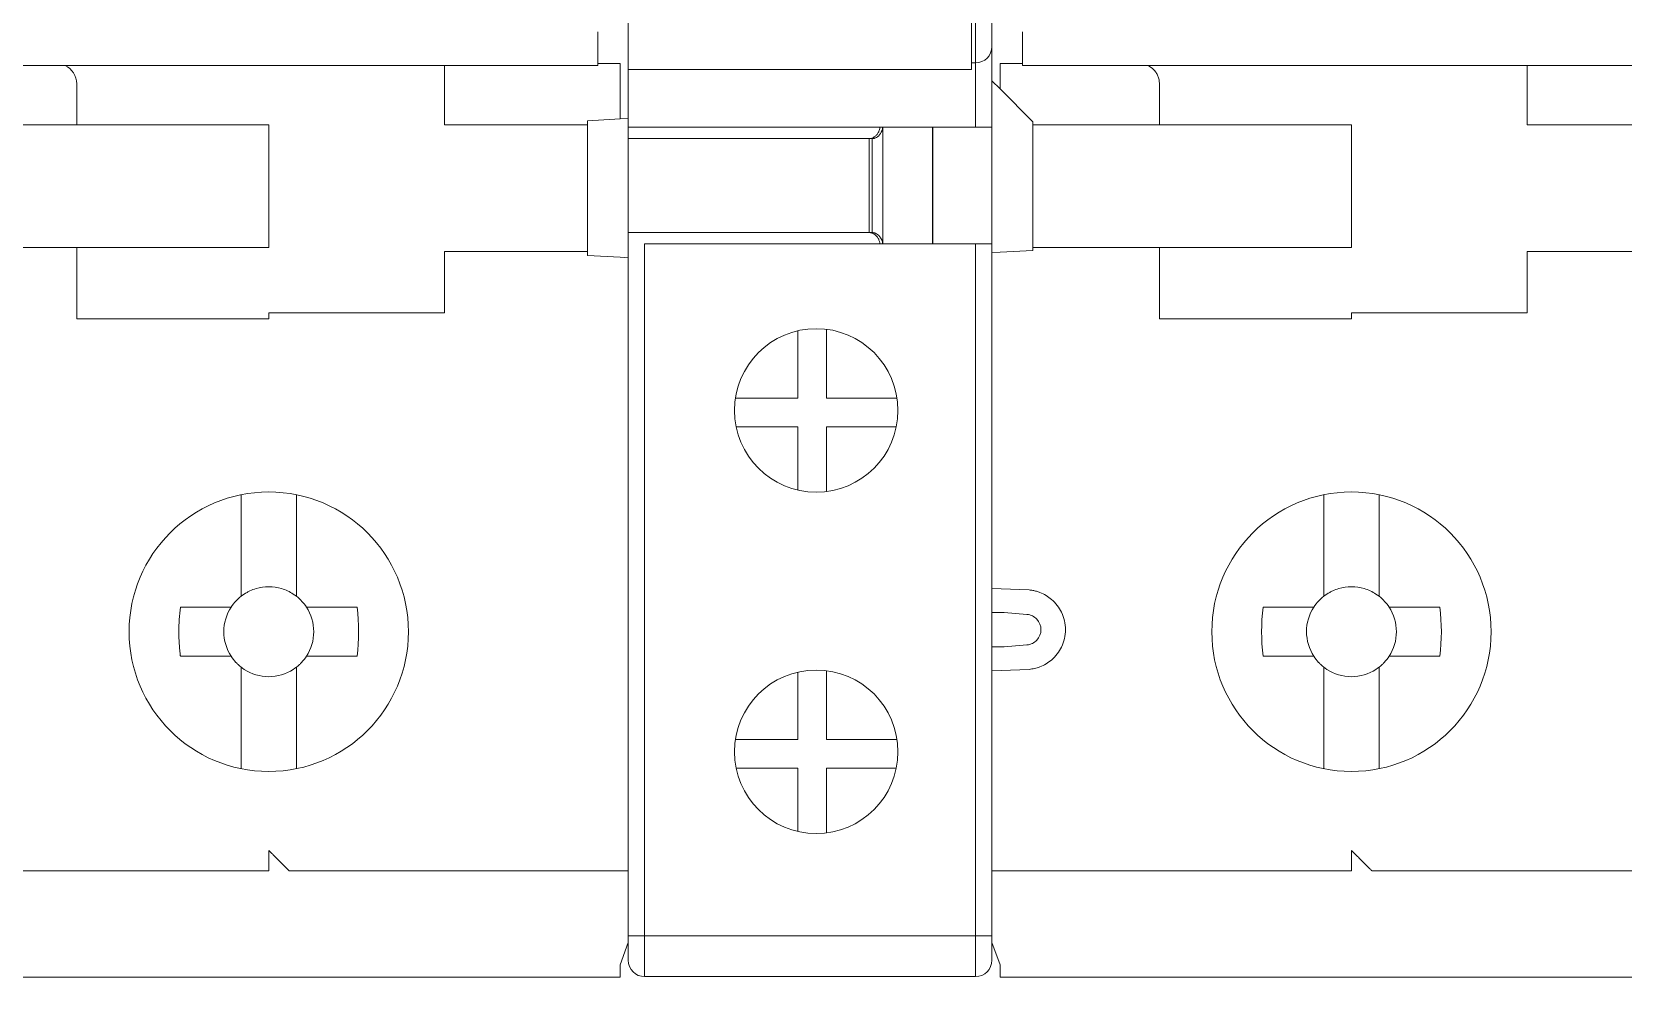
# Model space of a CAD drawing. Header units: millimetres. Extents: x 1359 to 3577, y 1336 to 3557.
# Drawn here: x 1970.17 to 2009.12, y 2922.51 to 2945.63 of the extents above; entities that cross this region are included whole.
import ezdxf

# ---------------------------------------------------------------- set-up
doc = ezdxf.new("R2010")
doc.units = ezdxf.units.MM
doc.layers.add('000-PI-Oprema', color=30, linetype='Continuous', lineweight=5)

msp = doc.modelspace()

# ---------------------------------------------------------------- linework, layer by layer
at = {"layer": '000-PI-Oprema', "color": 0, "linetype": 'ByBlock', "lineweight": 0}
for p, q in [((1984.771, 2923.519), (1984.771, 2949.108)), ((1993.171, 2949.108), (1993.171, 2944.708)), ((1993.271, 2944.869), (1993.271, 2945.869)), ((1993.671, 2945.869), (1993.671, 2945.269)), ((1993.671, 2945.269), (1993.671, 2943.294)), ((1984.771, 2944.708), (1993.171, 2944.708)), ((1993.171, 2944.869), (1993.271, 2944.869)), ((1993.271, 2943.294), (1993.271, 2944.869)), ((1984.771, 2943.294), (1993.271, 2943.294)), ((1990.998, 2943.294), (1990.998, 2940.444)), ((1992.219, 2943.294), (1992.219, 2940.444)), ((1992.221, 2943.294), (1992.221, 2940.444)), ((1993.671, 2943.294), (1993.271, 2943.294)), ((1993.671, 2943.294), (1993.671, 2940.444)), ((1984.771, 2943.019), (1990.664, 2943.019)), ((1990.664, 2943.019), (1990.736, 2943.019)), ((1990.664, 2943.019), (1990.664, 2940.719)), ((1990.736, 2943.019), (1990.736, 2940.719)), ((1990.75, 2943.019), (1990.736, 2943.019)), ((1990.664, 2940.719), (1984.771, 2940.719)), ((1985.171, 2940.444), (1993.271, 2940.444)), ((1985.171, 2923.519), (1985.171, 2940.444)), ((1990.736, 2940.719), (1990.664, 2940.719)), ((1990.75, 2940.719), (1990.736, 2940.719)), ((1993.271, 2940.444), (1993.671, 2940.444)), ((1993.271, 2923.519), (1993.271, 2940.444)), ((1993.671, 2940.444), (1993.671, 2923.519)), ((1988.92, 2938.317), (1988.92, 2936.669)), ((1989.62, 2938.353), (1989.62, 2936.669)), ((1987.394, 2936.669), (1988.92, 2936.669)), ((1989.62, 2936.669), (1991.349, 2936.669)), ((1988.92, 2935.969), (1987.412, 2935.969)), ((1988.92, 2935.969), (1988.92, 2934.42)), ((1989.62, 2934.385), (1989.62, 2935.969)), ((1991.331, 2935.969), (1989.62, 2935.969)), ((1988.92, 2929.967), (1988.92, 2928.319)), ((1989.62, 2930.003), (1989.62, 2928.319)), ((1987.394, 2928.319), (1988.92, 2928.319)), ((1989.62, 2928.319), (1991.349, 2928.319)), ((1987.412, 2927.619), (1988.92, 2927.619)), ((1988.92, 2927.619), (1988.92, 2926.07)), ((1989.62, 2926.035), (1989.62, 2927.619)), ((1991.331, 2927.619), (1989.62, 2927.619)), ((1984.771, 2922.919), (1984.771, 2923.519)), ((1985.171, 2923.519), (1984.771, 2923.519)), ((1985.171, 2923.519), (1993.271, 2923.519)), ((1985.171, 2922.519), (1985.171, 2923.519)), ((1993.671, 2923.519), (1993.271, 2923.519)), ((1993.271, 2922.519), (1993.271, 2923.519)), ((1993.671, 2923.519), (1993.671, 2922.919)), ((1985.171, 2922.519), (1993.271, 2922.519))]:
    msp.add_line(p, q, dxfattribs=at)
at = {"layer": '000-PI-Oprema', "color": 0, "lineweight": 0}
for p, q in [((1984.771, 2945.706), (1984.771, 2943.509)), ((1993.671, 2944.432), (1993.671, 2945.706)), ((1954.421, 2944.809), (1979.921, 2944.809)), ((1979.921, 2944.808), (1984.022, 2944.808)), ((1980.271, 2944.808), (1980.271, 2943.356)), ((1984.571, 2944.856), (1984.021, 2944.856)), ((1984.571, 2944.856), (1984.571, 2943.498)), ((1994.421, 2944.856), (1993.871, 2944.856)), ((1994.421, 2944.808), (1998.521, 2944.808)), ((1998.521, 2944.809), (2024.021, 2944.809)), ((2006.771, 2943.356), (2006.771, 2944.809)), ((1971.271, 2943.356), (1971.271, 2944.356)), ((1993.671, 2940.256), (1993.671, 2944.432)), ((1993.671, 2944.432), (1993.871, 2944.232)), ((1993.871, 2944.232), (1993.871, 2944.356)), ((1993.871, 2944.232), (1994.671, 2943.432)), ((1997.771, 2943.356), (1997.771, 2944.356)), ((1983.771, 2943.456), (1984.571, 2943.498)), ((1983.771, 2943.356), (1983.771, 2943.456)), ((1984.771, 2943.509), (1984.571, 2943.498)), ((1984.771, 2943.509), (1984.771, 2940.104)), ((1968.171, 2943.356), (1971.271, 2943.356)), ((1971.671, 2943.356), (1971.271, 2943.356)), ((1975.971, 2943.356), (1971.671, 2943.356)), ((1975.971, 2940.356), (1975.971, 2943.356)), ((1980.671, 2943.356), (1980.271, 2943.356)), ((1980.671, 2943.356), (1983.771, 2943.356)), ((1983.771, 2940.256), (1983.771, 2943.356)), ((1994.671, 2943.432), (1994.671, 2943.356)), ((1997.771, 2943.356), (1994.671, 2943.356)), ((1994.671, 2943.356), (1994.671, 2940.356)), ((1997.771, 2943.356), (1998.171, 2943.356)), ((1998.171, 2943.356), (2002.471, 2943.356)), ((2002.471, 2943.356), (2002.471, 2940.356)), ((2007.171, 2943.356), (2006.771, 2943.356)), ((2007.171, 2943.356), (2010.271, 2943.356)), ((1993.671, 2941.256), (1993.666, 2941.261)), ((1984.776, 2941.056), (1984.771, 2941.056)), ((1971.271, 2940.356), (1968.171, 2940.356)), ((1971.271, 2938.606), (1971.271, 2940.356)), ((1971.271, 2940.356), (1971.671, 2940.356)), ((1971.671, 2940.356), (1975.971, 2940.356)), ((1994.671, 2940.356), (1994.671, 2940.28)), ((1997.771, 2940.356), (1994.671, 2940.356)), ((1997.771, 2938.606), (1997.771, 2940.356)), ((1997.771, 2940.356), (1998.171, 2940.356)), ((2002.471, 2940.356), (1998.171, 2940.356)), ((1980.671, 2940.256), (1980.271, 2940.256)), ((1980.271, 2938.756), (1980.271, 2940.256)), ((1980.671, 2940.256), (1983.771, 2940.256)), ((1983.771, 2940.156), (1983.771, 2940.256)), ((1984.571, 2940.114), (1983.771, 2940.156)), ((1984.771, 2940.104), (1984.571, 2940.114)), ((1984.771, 2940.104), (1984.771, 2925.956)), ((1993.671, 2940.228), (1993.871, 2940.238)), ((1993.671, 2940.228), (1993.671, 2932.333)), ((1994.671, 2940.28), (1993.871, 2940.238)), ((2007.171, 2940.256), (2006.771, 2940.256)), ((2006.771, 2940.256), (2006.771, 2938.756)), ((2010.271, 2940.256), (2007.171, 2940.256)), ((1975.971, 2938.606), (1971.271, 2938.606)), ((1975.971, 2938.756), (1975.971, 2938.606)), ((1975.971, 2938.756), (1980.271, 2938.756)), ((2002.471, 2938.606), (1997.771, 2938.606)), ((2002.471, 2938.756), (2002.471, 2938.606)), ((2006.771, 2938.756), (2002.471, 2938.756)), ((1984.771, 2936.456), (1984.776, 2936.456)), ((1993.666, 2936.251), (1993.671, 2936.256)), ((1975.296, 2934.307), (1975.296, 2934.232)), ((1975.296, 2934.232), (1975.296, 2932.113)), ((1976.646, 2934.232), (1976.646, 2934.307)), ((1976.646, 2931.825), (1976.646, 2934.232)), ((2001.796, 2934.295), (2001.796, 2934.232)), ((2001.796, 2934.232), (2001.796, 2932.113)), ((2003.146, 2934.232), (2003.146, 2934.295)), ((2003.146, 2932.113), (2003.146, 2934.232)), ((1993.671, 2932.159), (1993.671, 2932.332)), ((1994.581, 2931.978), (1993.671, 2932.016)), ((2001.796, 2932.113), (2001.796, 2931.825)), ((2003.146, 2932.113), (2003.146, 2931.825)), ((1973.807, 2931.556), (1974.665, 2931.556)), ((1978.135, 2931.556), (1977.277, 2931.556)), ((1993.671, 2930.584), (1993.671, 2931.429)), ((1993.971, 2931.429), (1994.529, 2931.38)), ((2000.307, 2931.556), (2001.165, 2931.556)), ((2004.635, 2931.556), (2003.777, 2931.556)), ((1994.529, 2930.633), (1993.971, 2930.584)), ((1974.665, 2930.356), (1973.807, 2930.356)), ((1978.135, 2930.356), (1977.277, 2930.356)), ((2001.165, 2930.356), (2000.307, 2930.356)), ((2004.635, 2930.356), (2003.777, 2930.356)), ((1993.671, 2929.997), (1994.581, 2930.035)), ((2001.796, 2930.088), (2001.796, 2929.8)), ((2003.146, 2930.088), (2003.146, 2929.8)), ((1975.296, 2929.8), (1975.296, 2927.68)), ((1976.646, 2927.68), (1976.646, 2929.8)), ((1993.671, 2929.68), (1993.671, 2929.734)), ((1993.671, 2929.68), (1993.671, 2925.956)), ((2001.796, 2929.8), (2001.796, 2927.68)), ((2003.146, 2927.68), (2003.146, 2929.8)), ((1975.296, 2927.68), (1975.296, 2927.606)), ((1976.646, 2927.606), (1976.646, 2927.68)), ((2001.796, 2927.68), (2001.796, 2927.606)), ((2003.146, 2927.606), (2003.146, 2927.68)), ((1984.771, 2925.956), (1984.771, 2923.356)), ((1993.671, 2925.956), (1993.671, 2923.356)), ((1975.971, 2925.106), (1967.171, 2925.106)), ((1984.771, 2925.106), (1976.471, 2925.106)), ((1993.671, 2925.106), (2002.471, 2925.106)), ((2011.271, 2925.106), (2002.971, 2925.106)), ((1984.771, 2923.356), (1984.571, 2922.806)), ((1993.671, 2923.356), (1993.871, 2922.807)), ((1972.171, 2922.506), (1967.371, 2922.506)), ((1972.171, 2922.506), (1979.791, 2922.506)), ((1984.571, 2922.506), (1979.791, 2922.506)), ((1998.671, 2922.506), (1993.871, 2922.506)), ((2006.291, 2922.506), (1998.671, 2922.506)), ((2011.071, 2922.506), (2006.291, 2922.506))]:
    msp.add_line(p, q, dxfattribs=at)
at = {"layer": '000-PI-Oprema', "color": 0, "linetype": 'ByBlock', "lineweight": 0}
for centre in [(1989.371, 2936.369), (1989.371, 2928.019)]:
    msp.add_circle(centre, 2, dxfattribs=at)
at = {"layer": '000-PI-Oprema', "color": 0, "lineweight": 0}
for centre in [(1975.971, 2930.956), (2002.471, 2930.956)]:
    msp.add_circle(centre, 3.418, dxfattribs=at)
at = {"layer": '000-PI-Oprema', "color": 0, "linetype": 'ByBlock', "lineweight": 0}
for centre, start, end in [((1993.271, 2945.269), 270, 0), ((1985.171, 2922.919), 180, 270), ((1993.271, 2922.919), 270, 0)]:
    msp.add_arc(centre, 0.4, start, end, dxfattribs=at)
at = {"layer": '000-PI-Oprema', "color": 0, "lineweight": 0}
for centre, radius, start, end in [((1970.771, 2944.356), 0.5, 0, 64.7859), ((1975.971, 2930.956), 1.1, 123.0557, 133.0681), ((1975.971, 2930.956), 1.1, 46.9319, 56.9443), ((2002.471, 2930.956), 1.1, 123.0557, 133.0681), ((2002.471, 2930.956), 1.1, 46.9319, 56.9443), ((1975.971, 2930.956), 1.1, 136.9319, 146.9443), ((1975.971, 2930.956), 1.1, 135, 136.9319), ((1975.971, 2930.956), 1.1, 133.0681, 135), ((1975.971, 2930.956), 1.1, 45, 46.9319), ((1975.971, 2930.956), 1.1, 43.0681, 45), ((1975.971, 2930.956), 1.1, 33.0557, 43.0681), ((2002.471, 2930.956), 1.1, 136.9319, 146.9443), ((2002.471, 2930.956), 1.1, 135, 136.9319), ((2002.471, 2930.956), 1.1, 133.0681, 135), ((2002.471, 2930.956), 1.1, 33.0557, 43.0681), ((1975.971, 2930.956), 1.1, 213.0557, 223.0681), ((1975.971, 2930.956), 1.1, 316.9319, 326.9443), ((2002.471, 2930.956), 1.1, 213.0557, 223.0681), ((2002.471, 2930.956), 1.1, 316.9319, 326.9443), ((1975.971, 2930.956), 1.1, 223.0681, 225), ((1975.971, 2930.956), 1.1, 225, 226.9319), ((1975.971, 2930.956), 1.1, 226.9319, 236.9443), ((1975.971, 2930.956), 1.1, 303.0557, 313.0681), ((1975.971, 2930.956), 1.1, 313.0681, 315), ((1975.971, 2930.956), 1.1, 315, 316.9319), ((2002.471, 2930.956), 1.1, 223.0681, 225), ((2002.471, 2930.956), 1.1, 225, 226.9319), ((2002.471, 2930.956), 1.1, 226.9319, 236.9443), ((2002.471, 2930.956), 1.1, 303.0557, 313.0681), ((2002.471, 2930.956), 1.1, 315, 316.9319)]:
    msp.add_arc(centre, radius, start, end, dxfattribs=at)
for points, knots in [([(1984.021, 2945.63), (1984.021, 2945.513), (1984.021, 2945.281), (1984.021, 2945.004), (1984.021, 2944.831), (1984.021, 2944.823), (1984.022, 2944.808)], [0, 0, 0, 0, 0.264619, 0.529237, 0.793855, 1, 1, 1, 1]), ([(1994.421, 2944.808), (1994.421, 2944.823), (1994.421, 2944.831), (1994.421, 2945.004), (1994.421, 2945.281), (1994.421, 2945.513), (1994.421, 2945.63)], [0, 0, 0, 0, 0.206145, 0.470763, 0.735381, 1, 1, 1, 1]), ([(1993.871, 2944.856), (1993.871, 2944.856), (1993.871, 2944.802), (1993.871, 2944.617), (1993.871, 2944.487), (1993.871, 2944.356)], [0, 0, 0, 0, 0.5, 0.5, 1, 1, 1, 1]), ([(1997.478, 2944.808), (1997.529, 2944.78), (1997.606, 2944.739), (1997.688, 2944.639), (1997.735, 2944.552), (1997.766, 2944.456), (1997.769, 2944.389), (1997.771, 2944.356)], [0, 0, 0, 0, 0.351287, 0.528122, 0.693874, 0.849103, 1, 1, 1, 1]), ([(1993.671, 2931.429), (1993.671, 2931.546), (1993.671, 2931.78), (1993.671, 2932.058), (1993.671, 2932.156), (1993.671, 2932.194)], [0, 0, 0, 0, 0.378161, 0.755931, 1, 1, 1, 1]), ([(1976.571, 2931.878), (1976.482, 2931.936), (1976.384, 2931.981), (1976.181, 2932.041), (1976.078, 2932.056), (1975.865, 2932.056), (1975.761, 2932.041), (1975.609, 2931.996), (1975.559, 2931.977), (1975.487, 2931.944), (1975.463, 2931.932), (1975.428, 2931.913), (1975.416, 2931.906), (1975.399, 2931.896), (1975.391, 2931.891), (1975.382, 2931.885), (1975.377, 2931.882), (1975.373, 2931.881), (1975.371, 2931.878)], [0, 0, 0, 0, 0.25, 0.25, 0.5, 0.5, 0.75, 0.75, 0.875, 0.875, 0.9375, 0.9375, 0.96875, 0.96875, 0.984375, 0.992187, 0.992187, 1, 1, 1, 1]), ([(1994.581, 2931.978), (1994.611, 2931.974), (1994.672, 2931.967), (1994.76, 2931.946), (1994.871, 2931.91), (1994.999, 2931.847), (1995.144, 2931.742), (1995.275, 2931.605), (1995.383, 2931.428), (1995.455, 2931.226), (1995.479, 2931.006), (1995.455, 2930.787), (1995.384, 2930.585), (1995.275, 2930.408), (1995.145, 2930.27), (1994.999, 2930.165), (1994.857, 2930.097), (1994.717, 2930.052), (1994.626, 2930.041), (1994.581, 2930.035)], [0, 0, 0, 0, 0.031513, 0.062834, 0.094232, 0.152293, 0.210532, 0.279327, 0.348301, 0.424071, 0.50002, 0.57579, 0.651739, 0.720534, 0.789508, 0.847569, 0.905809, 0.95275, 1, 1, 1, 1]), ([(2003.071, 2931.878), (2002.982, 2931.936), (2002.884, 2931.981), (2002.681, 2932.041), (2002.578, 2932.056), (2002.365, 2932.056), (2002.261, 2932.041), (2002.109, 2931.996), (2002.059, 2931.977), (2001.987, 2931.944), (2001.963, 2931.932), (2001.928, 2931.913), (2001.916, 2931.906), (2001.899, 2931.896), (2001.891, 2931.891), (2001.882, 2931.885), (2001.877, 2931.882), (2001.873, 2931.881), (2001.871, 2931.878)], [0, 0, 0, 0, 0.25, 0.25, 0.5, 0.5, 0.75, 0.75, 0.875, 0.875, 0.9375, 0.9375, 0.96875, 0.96875, 0.984375, 0.992188, 0.992188, 1, 1, 1, 1]), ([(1973.807, 2931.556), (1973.783, 2931.357), (1973.771, 2931.157), (1973.771, 2930.856), (1973.774, 2930.756), (1973.783, 2930.606), (1973.787, 2930.556), (1973.794, 2930.481), (1973.798, 2930.443), (1973.802, 2930.4), (1973.805, 2930.378), (1973.806, 2930.369), (1973.807, 2930.362), (1973.809, 2930.359), (1973.807, 2930.356)], [0, 0, 0, 0, 0.5, 0.5, 0.75, 0.75, 0.875, 0.875, 0.9375, 0.96875, 0.984375, 0.992188, 0.992188, 1, 1, 1, 1]), ([(1975.049, 2931.556), (1974.933, 2931.378), (1974.871, 2931.17), (1974.871, 2930.744), (1974.933, 2930.535), (1975.049, 2930.356)], [0, 0, 0, 0, 0.5, 0.5, 1, 1, 1, 1]), ([(1976.893, 2930.356), (1977.009, 2930.535), (1977.071, 2930.744), (1977.071, 2931.167), (1977.01, 2931.378), (1976.893, 2931.556)], [0, 0, 0, 0, 0.5, 0.5, 1, 1, 1, 1]), ([(1993.671, 2931.429), (1993.671, 2931.429), (1993.701, 2931.429), (1993.818, 2931.429), (1993.901, 2931.429), (1993.971, 2931.429)], [0, 0, 0, 0, 0.5, 0.5, 1, 1, 1, 1]), ([(1994.529, 2931.38), (1994.621, 2931.372), (1994.71, 2931.328), (1994.835, 2931.191), (1994.871, 2931.099), (1994.871, 2930.914), (1994.835, 2930.821), (1994.71, 2930.685), (1994.621, 2930.641), (1994.529, 2930.633)], [0, 0, 0, 0, 0.25, 0.25, 0.5, 0.5, 0.75, 0.75, 1, 1, 1, 1]), ([(2001.165, 2931.556), (2001.232, 2931.556), (2001.357, 2931.556), (2001.489, 2931.556), (2001.549, 2931.556)], [0, 0, 0, 0, 0.540007, 1, 1, 1, 1]), ([(2003.393, 2930.356), (2003.509, 2930.535), (2003.571, 2930.743), (2003.571, 2931.169), (2003.509, 2931.378), (2003.393, 2931.556)], [0, 0, 0, 0, 0.5, 0.5, 1, 1, 1, 1]), ([(1993.671, 2929.734), (1993.671, 2929.738), (1993.671, 2929.762), (1993.671, 2929.936), (1993.671, 2930.228), (1993.671, 2930.465), (1993.671, 2930.584)], [0, 0, 0, 0, 0.06983, 0.379482, 0.689581, 1, 1, 1, 1]), ([(1993.671, 2930.584), (1993.671, 2930.584), (1993.704, 2930.584), (1993.815, 2930.584), (1993.893, 2930.584), (1993.971, 2930.584)], [0, 0, 0, 0, 0.5, 0.5, 1, 1, 1, 1]), ([(2001.165, 2930.356), (2001.233, 2930.356), (2001.357, 2930.356), (2001.489, 2930.356), (2001.549, 2930.356)], [0, 0, 0, 0, 0.54278, 1, 1, 1, 1]), ([(1975.371, 2930.034), (1975.549, 2929.918), (1975.757, 2929.857), (1976.182, 2929.856), (1976.393, 2929.918), (1976.571, 2930.034)], [0, 0, 0, 0, 0.5, 0.5, 1, 1, 1, 1]), ([(2001.871, 2930.034), (2002.049, 2929.918), (2002.257, 2929.857), (2002.682, 2929.856), (2002.893, 2929.918), (2003.071, 2930.034)], [0, 0, 0, 0, 0.5, 0.5, 1, 1, 1, 1]), ([(1975.971, 2925.606), (1975.971, 2925.585), (1975.971, 2925.543), (1975.971, 2925.481), (1975.971, 2925.41), (1975.971, 2925.33), (1975.971, 2925.251), (1975.971, 2925.185), (1975.971, 2925.14), (1975.971, 2925.112), (1975.971, 2925.108), (1975.971, 2925.106)], [0, 0, 0, 0, 0.080758, 0.160392, 0.240099, 0.368585, 0.500066, 0.628554, 0.760036, 0.877963, 1, 1, 1, 1]), ([(1975.971, 2925.606), (1975.992, 2925.586), (1976.029, 2925.548), (1976.082, 2925.496), (1976.125, 2925.452), (1976.182, 2925.395), (1976.25, 2925.327), (1976.327, 2925.251), (1976.389, 2925.188), (1976.436, 2925.141), (1976.466, 2925.112), (1976.469, 2925.108), (1976.471, 2925.106)], [0, 0, 0, 0, 0.090531, 0.16862, 0.234268, 0.287481, 0.430984, 0.554468, 0.680793, 0.795506, 0.900919, 1, 1, 1, 1]), ([(2002.471, 2925.606), (2002.471, 2925.585), (2002.471, 2925.543), (2002.471, 2925.481), (2002.471, 2925.41), (2002.471, 2925.33), (2002.471, 2925.251), (2002.471, 2925.185), (2002.471, 2925.14), (2002.471, 2925.112), (2002.471, 2925.108), (2002.471, 2925.106)], [0, 0, 0, 0, 0.080758, 0.160392, 0.240099, 0.368585, 0.500066, 0.628554, 0.760036, 0.877963, 1, 1, 1, 1]), ([(2002.971, 2925.106), (2002.971, 2925.107), (2002.97, 2925.108), (2002.962, 2925.115), (2002.95, 2925.127), (2002.928, 2925.15), (2002.888, 2925.19), (2002.825, 2925.253), (2002.749, 2925.329), (2002.662, 2925.415), (2002.569, 2925.509), (2002.504, 2925.574), (2002.471, 2925.606)], [0, 0, 0, 0, 0.051851, 0.10362, 0.156261, 0.210683, 0.323967, 0.445967, 0.575521, 0.712834, 0.854621, 1, 1, 1, 1]), ([(1984.571, 2922.506), (1984.571, 2922.506), (1984.571, 2922.56), (1984.571, 2922.697), (1984.571, 2922.749), (1984.571, 2922.806)], [0, 0, 0, 0, 0.5, 0.5, 0.737757, 0.737757, 0.737757, 0.737757]), ([(1993.871, 2922.506), (1993.871, 2922.507), (1993.871, 2922.509), (1993.871, 2922.521), (1993.871, 2922.544), (1993.871, 2922.585), (1993.871, 2922.65), (1993.871, 2922.725), (1993.871, 2922.78), (1993.871, 2922.807)], [0, 0, 0, 0, 0.0807576, 0.160392, 0.2400995, 0.3685854, 0.5000663, 0.6285535, 0.7387531, 0.7387531, 0.7387531, 0.7387531])]:
    msp.add_open_spline(points, degree=3, knots=knots, dxfattribs=at)
at = {"layer": '000-PI-Oprema', "color": 0, "linetype": 'ByBlock', "lineweight": 0}
for points, knots in [([(1990.67, 2943.019), (1990.69, 2943.019), (1990.731, 2943.025), (1990.792, 2943.055), (1990.848, 2943.102), (1990.893, 2943.164), (1990.919, 2943.23), (1990.927, 2943.275), (1990.928, 2943.294)], [0, 0, 0, 0, 0.175586, 0.351172, 0.526758, 0.702344, 0.87793, 1, 1, 1, 1]), ([(1990.997, 2943.294), (1990.996, 2943.282), (1990.994, 2943.27), (1990.99, 2943.248), (1990.987, 2943.238), (1990.982, 2943.218), (1990.978, 2943.209), (1990.967, 2943.181), (1990.958, 2943.163), (1990.942, 2943.138), (1990.936, 2943.129), (1990.924, 2943.114), (1990.912, 2943.099), (1990.898, 2943.087), (1990.885, 2943.074), (1990.878, 2943.069), (1990.856, 2943.053), (1990.842, 2943.044), (1990.821, 2943.034), (1990.814, 2943.032), (1990.8, 2943.027), (1990.793, 2943.025), (1990.773, 2943.02), (1990.761, 2943.019), (1990.75, 2943.019)], [0, 0, 0, 0, 0.07828, 0.07828, 0.144117, 0.144117, 0.209954, 0.209954, 0.341628, 0.341628, 0.407465, 0.407465, 0.473303, 0.53914, 0.53914, 0.604977, 0.604977, 0.736651, 0.736651, 0.802488, 0.802488, 0.868326, 0.868326, 1, 1, 1, 1]), ([(1990.928, 2940.444), (1990.927, 2940.463), (1990.919, 2940.508), (1990.893, 2940.574), (1990.848, 2940.636), (1990.792, 2940.683), (1990.731, 2940.712), (1990.69, 2940.719), (1990.67, 2940.719)], [0, 0, 0, 0, 0.122057, 0.297646, 0.473234, 0.648823, 0.824411, 1, 1, 1, 1]), ([(1990.75, 2940.719), (1990.761, 2940.719), (1990.773, 2940.718), (1990.793, 2940.713), (1990.8, 2940.711), (1990.813, 2940.706), (1990.821, 2940.703), (1990.842, 2940.693), (1990.856, 2940.685), (1990.877, 2940.669), (1990.884, 2940.664), (1990.898, 2940.651), (1990.912, 2940.638), (1990.924, 2940.624), (1990.936, 2940.608), (1990.942, 2940.6), (1990.958, 2940.575), (1990.967, 2940.557), (1990.978, 2940.529), (1990.982, 2940.519), (1990.987, 2940.5), (1990.99, 2940.49), (1990.994, 2940.468), (1990.996, 2940.456), (1990.997, 2940.444)], [0, 0, 0, 0, 0.131674, 0.131674, 0.197511, 0.197511, 0.263348, 0.263348, 0.395022, 0.395022, 0.46086, 0.46086, 0.526697, 0.592534, 0.592534, 0.658371, 0.658371, 0.790045, 0.790045, 0.855882, 0.855882, 0.921719, 0.921719, 1, 1, 1, 1])]:
    msp.add_open_spline(points, degree=3, knots=knots, dxfattribs=at)
at = {"layer": '000-PI-Oprema', "color": 0, "lineweight": 0}
for points in [[(1975.296, 2932.113), (1975.296, 2932.075), (1975.296, 2932.036), (1975.296, 2931.825)], [(1974.665, 2931.556), (1974.789, 2931.556), (1974.915, 2931.556), (1975.049, 2931.556)], [(1977.277, 2931.556), (1977.154, 2931.556), (1977.027, 2931.556), (1976.893, 2931.556)], [(1978.135, 2931.556), (1978.183, 2931.158), (1978.183, 2930.754), (1978.135, 2930.356)], [(2000.307, 2931.556), (2000.259, 2931.158), (2000.259, 2930.755), (2000.307, 2930.356)], [(2001.549, 2931.556), (2001.433, 2931.378), (2001.371, 2931.169), (2001.371, 2930.956)], [(2003.222, 2931.76), (2003.231, 2931.751), (2003.24, 2931.743), (2003.249, 2931.734)], [(2003.249, 2931.734), (2003.258, 2931.725), (2003.266, 2931.716), (2003.275, 2931.707)], [(2003.777, 2931.556), (2003.654, 2931.556), (2003.527, 2931.556), (2003.393, 2931.556)], [(2004.635, 2930.356), (2004.683, 2930.754), (2004.683, 2931.158), (2004.635, 2931.556)], [(2001.371, 2930.956), (2001.371, 2930.745), (2001.434, 2930.534), (2001.549, 2930.356)], [(1974.665, 2930.356), (1974.789, 2930.356), (1974.915, 2930.356), (1975.049, 2930.356)], [(1976.893, 2930.356), (1977.027, 2930.356), (1977.154, 2930.356), (1977.277, 2930.356)], [(2003.393, 2930.356), (2003.527, 2930.356), (2003.654, 2930.356), (2003.777, 2930.356)], [(1975.296, 2930.088), (1975.296, 2929.876), (1975.296, 2929.838), (1975.296, 2929.8)], [(1976.646, 2930.088), (1976.646, 2929.876), (1976.646, 2929.838), (1976.646, 2929.8)], [(2003.249, 2930.178), (2003.24, 2930.17), (2003.231, 2930.161), (2003.222, 2930.153)]]:
    msp.add_open_spline(points, degree=3, dxfattribs=at)

doc.saveas('drawing.dxf')
